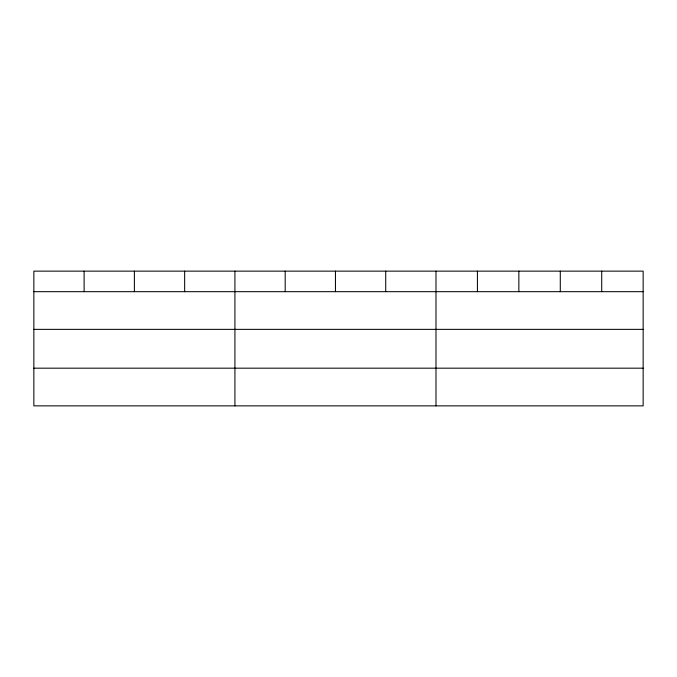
<?xml version="1.0" encoding="UTF-8"?>
<svg xmlns="http://www.w3.org/2000/svg" width="677" height="677" viewBox="0 0 677 677"><rect width="100%" height="100%" fill="white"/><g stroke="black" fill="none" stroke-linecap="round" stroke-linejoin="round"><path stroke-width="1.02" d="M643.15 329.36L643.15 271.138L33.85 271.138L33.85 405.861L643.15 405.861L643.15 329.36L33.85 329.36M33.85 291.677L643.15 291.677M33.85 368.178L643.15 368.178M601.718 271.138L601.718 291.677M560.285 271.138L560.285 291.677M518.853 271.138L518.853 291.677M477.42 271.138L477.42 291.677M435.988 271.138L435.988 405.861M385.721 271.138L385.721 291.677M335.453 271.138L335.453 291.677M285.186 271.138L285.186 291.677M234.919 271.138L234.919 405.861M184.652 271.138L184.652 291.677M134.385 271.138L134.385 291.677M84.117 271.138L84.117 291.677"/></g></svg>
